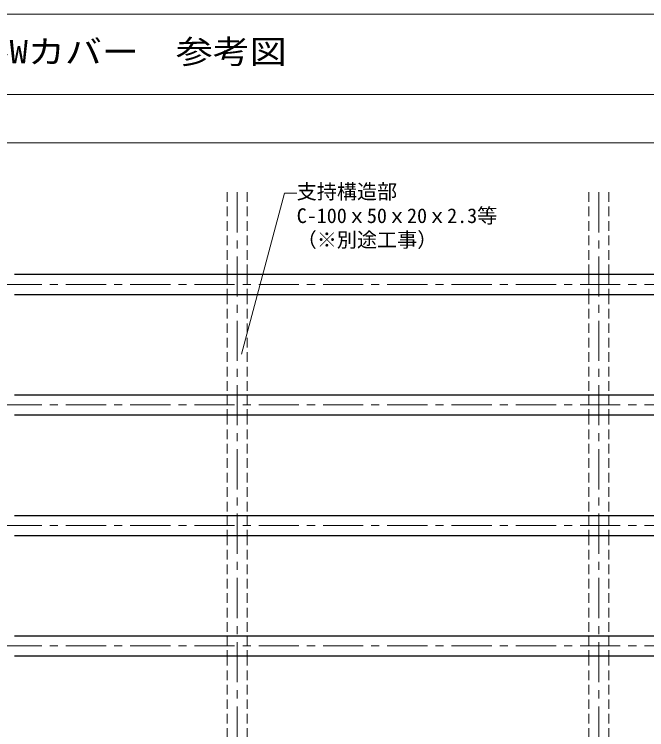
# Model space of a CAD drawing. Units: millimetres, scale not verified. Extents: x -3900 to 3900, y -2793 to 2750.
# Drawn here: x -3112 to -1538, y 969 to 2750 of the extents above; entities that cross this region are included whole.
import ezdxf
from ezdxf.enums import TextEntityAlignment as Align

# ---------------------------------------------------------------- set-up
doc = ezdxf.new("R2010")
doc.units = ezdxf.units.MM
doc.header["$LTSCALE"] = 20
doc.linetypes.add('CHAIN1', pattern=[8, 5, -1, 1, -1])
doc.linetypes.add('DASHED1', pattern=[1.8, 1.2, -0.6])
for name, color, linetype, lineweight in [('5-0_中心線', 4, 'CHAIN1', 9), ('5-3_野縁', 2, 'Continuous', 25), ('5-6_文字・矢印', 7, 'Continuous', 18), ('5-9_躯体他', 4, 'DASHED1', 9), ('F-3_野縁', 3, 'Continuous', 18)]:
    doc.layers.add(name, color=color, linetype=linetype, lineweight=lineweight)
doc.layers.add('F-6_文字・矢印', color=7, linetype='Continuous')
doc.styles.add('ＭＳ ゴシック', font='')
doc.styles.get('ＭＳ ゴシック').set_extended_font_data('MS Gothic')

msp = doc.modelspace()

# ---------------------------------------------------------------- linework, layer by layer
at = {"layer": '5-0_中心線'}
for p, q in [((-2557.05, 2307.16), (-2557.05, -747.96)), ((-1657.05, 2307.16), (-1657.05, -747.96)), ((-3143.56, 2077.71), (487.82, 2077.71)), ((-3143.56, 1777.71), (487.82, 1777.71)), ((-3143.56, 1477.71), (487.82, 1477.71)), ((-3143.56, 1177.71), (487.82, 1177.71))]:
    msp.add_line(p, q, dxfattribs=at)
at = {"layer": '5-3_野縁'}
for p, q in [((-3111.61, 2102.71), (487.82, 2102.71)), ((-3111.61, 2052.71), (487.82, 2052.71)), ((-3111.61, 1802.71), (487.82, 1802.71)), ((-3111.61, 1752.71), (487.82, 1752.71)), ((-3111.61, 1502.71), (487.82, 1502.71)), ((-3111.61, 1452.71), (487.82, 1452.71)), ((-3111.61, 1202.71), (487.82, 1202.71)), ((-3111.61, 1152.71), (487.82, 1152.71))]:
    msp.add_line(p, q, dxfattribs=at)
at = {"layer": '5-6_文字・矢印'}
for q in [(-2546.4, 1903.83), (-2409.08, 2304.35)]:
    msp.add_line((-2439.08, 2304.35), q, dxfattribs=at)
at = {"layer": '5-9_躯体他'}
for p, q in [((-2582.05, 2307.16), (-2582.05, 2102.71)), ((-2532.05, 2307.16), (-2532.05, 2102.71)), ((-1682.05, 2307.16), (-1682.05, 2102.71)), ((-1632.05, 2307.16), (-1632.05, 2102.71)), ((-2582.05, 2102.71), (-2582.05, 2052.71)), ((-2532.05, 2102.71), (-2532.05, 2052.71)), ((-1682.05, 2102.71), (-1682.05, 2052.71)), ((-1632.05, 2102.71), (-1632.05, 2052.71)), ((-2582.05, 2052.71), (-2582.05, 1802.71)), ((-2532.05, 2052.71), (-2532.05, 1802.71)), ((-1682.05, 2052.71), (-1682.05, 1802.71)), ((-1632.05, 2052.71), (-1632.05, 1802.71)), ((-2582.05, 1802.71), (-2582.05, 1752.71)), ((-2532.05, 1802.71), (-2532.05, 1752.71)), ((-1682.05, 1802.71), (-1682.05, 1752.71)), ((-1632.05, 1802.71), (-1632.05, 1752.71)), ((-2582.05, 1752.71), (-2582.05, 1502.71)), ((-2532.05, 1752.71), (-2532.05, 1502.71)), ((-1682.05, 1752.71), (-1682.05, 1502.71)), ((-1632.05, 1752.71), (-1632.05, 1502.71)), ((-2582.05, 1502.71), (-2582.05, 1452.71)), ((-2532.05, 1502.71), (-2532.05, 1452.71)), ((-1682.05, 1502.71), (-1682.05, 1452.71)), ((-1632.05, 1502.71), (-1632.05, 1452.71)), ((-2582.05, 1452.71), (-2582.05, 1202.71)), ((-2532.05, 1452.71), (-2532.05, 1202.71)), ((-1682.05, 1452.71), (-1682.05, 1202.71)), ((-1632.05, 1452.71), (-1632.05, 1202.71)), ((-2582.05, 1202.71), (-2582.05, 1152.71)), ((-2532.05, 1202.71), (-2532.05, 1152.71)), ((-1682.05, 1202.71), (-1682.05, 1152.71)), ((-1632.05, 1202.71), (-1632.05, 1152.71)), ((-2582.05, 1152.71), (-2582.05, 902.71)), ((-2532.05, 1152.71), (-2532.05, 902.71)), ((-1682.05, 1152.71), (-1682.05, 902.71)), ((-1632.05, 1152.71), (-1632.05, 902.71))]:
    msp.add_line(p, q, dxfattribs=at)
at = {"layer": 'F-3_野縁'}
for p, q in [((-3900, 2750), (3900, 2750)), ((-3900, 2750), (3900, 2750)), ((-3900, 2550), (3900, 2550)), ((-3820, 2430), (1120.75, 2430))]:
    msp.add_line(p, q, dxfattribs=at)

# ---------------------------------------------------------------- texts
at = {"layer": '5-6_文字・矢印', "style": 'ＭＳ ゴシック'}
for s, p in [('支持構造部', (-2409.08, 2279.35)), ('C-100ｘ50ｘ20ｘ2.3等', (-2409.08, 2219.35)), ('（※別途工事）', (-2409.08, 2159.35))]:
    msp.add_text(s, height=36.66, dxfattribs=at).set_placement(p, align=Align.BOTTOM_LEFT)
at = {"layer": 'F-6_文字・矢印', "style": 'ＭＳ ゴシック', "width": 1.15}
msp.add_text('ソエルWカバー\u3000参考図', height=58.65, dxfattribs=at).set_placement((-3400, 2610), align=Align.BOTTOM_LEFT)

doc.saveas('drawing.dxf')
